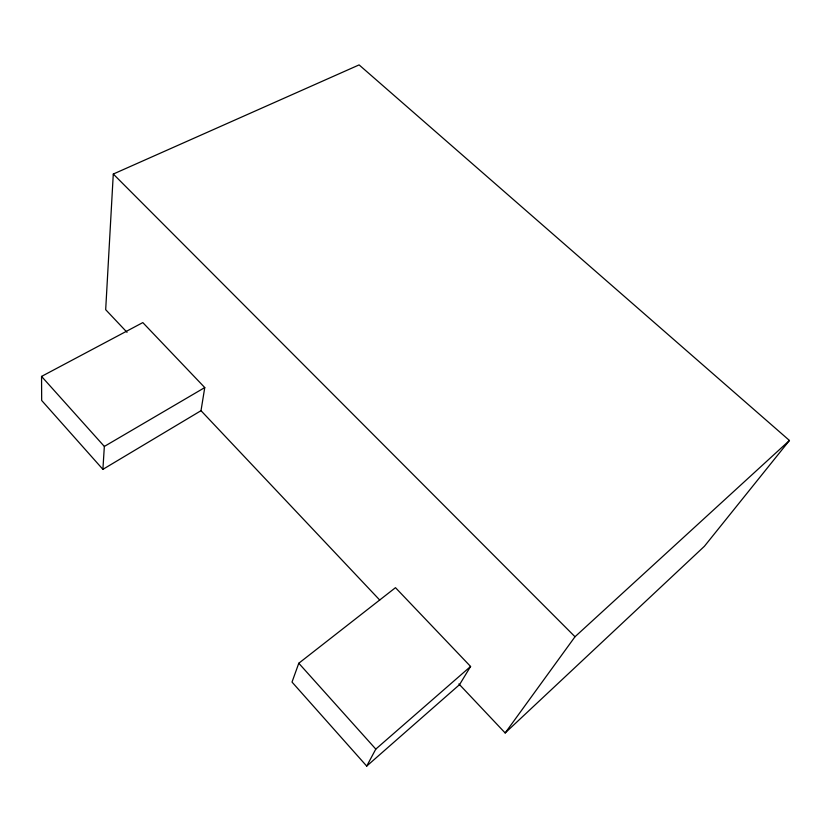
<?xml version="1.0" encoding="UTF-8"?>
<svg xmlns="http://www.w3.org/2000/svg" width="831" height="831" viewBox="0 0 831 831"><rect width="100%" height="100%" fill="white"/><g stroke="black" fill="none" stroke-linecap="round" stroke-linejoin="round"><path stroke-width="1.25" d="M458.899 683.944L505.165 732.963L704.428 546.258L789.45 440.472L359.106 64.901L113.286 174.043L105.682 309.683L127.039 332.307M102.899 469.349L104.342 446.434L41.55 376.412L142.818 322.594L204.758 387.568L201.009 410.691L102.899 469.349L41.675 400.469L41.55 376.412M298.786 663.242L292.013 682.074L366.71 766.099L459.553 684.63L470.585 666.462L395.483 587.673L298.786 663.242L375.799 749.105L366.71 766.099M505.165 732.963L575.01 636.743L789.45 440.472M375.799 749.105L470.585 666.462M104.342 446.434L204.758 387.568M113.286 174.043L575.01 636.743M200.884 410.545L379.715 600.034"/></g></svg>
